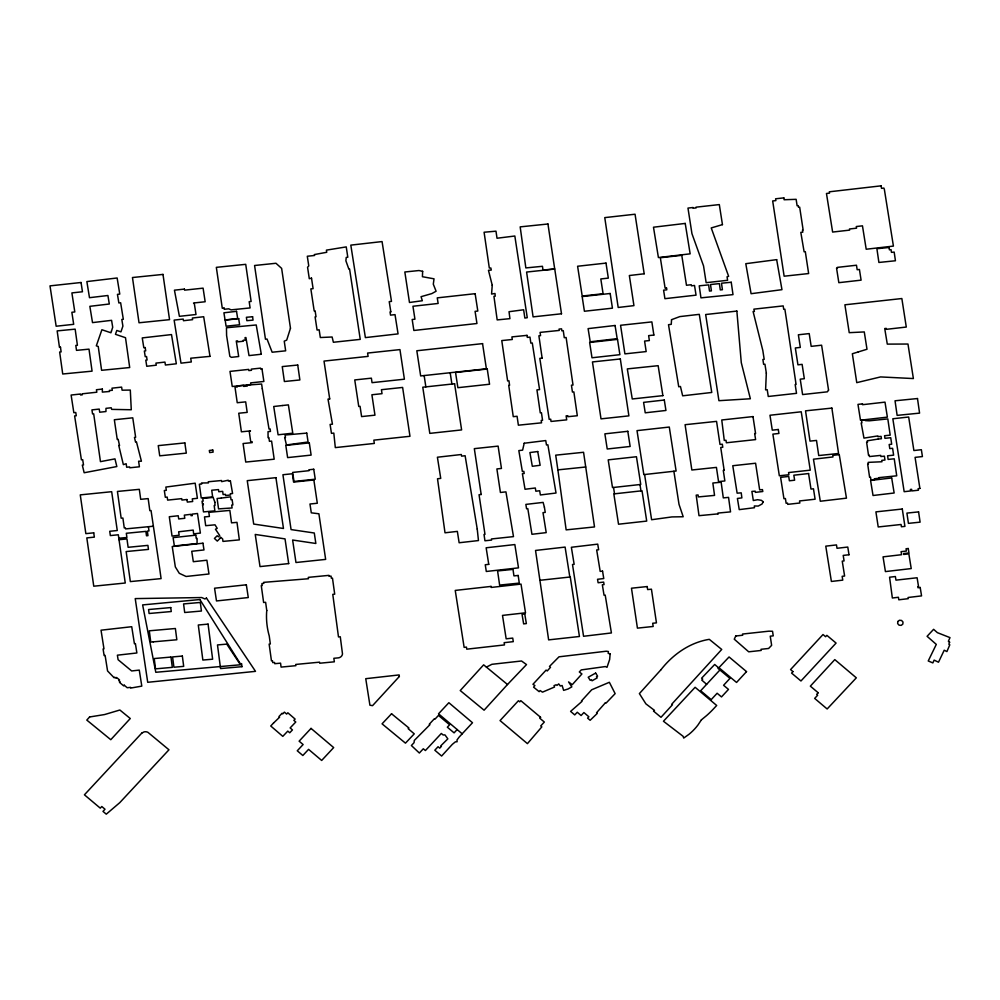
<?xml version="1.0" encoding="UTF-8"?>
<svg xmlns="http://www.w3.org/2000/svg" width="1000" height="1000" viewBox="0 0 1000 1000"><rect width="100%" height="100%" fill="white"/><g stroke="black" fill="none" stroke-linecap="round" stroke-linejoin="round"><path stroke-width="1.5" d="M507.5 684.5L484.087 710.2L460.238 690.55L483.65 664.837L507.5 684.5L526.512 664.575L521.525 660.987L491.912 664.3L486.413 667.113M457.15 729.562L454.087 732.862L447.35 727.2L449.613 724.788L438.462 715.425L434.963 719.175L434.412 718.713L429.275 724.225L429.875 724.737L414.312 740.438L414.05 742.675L411.388 745.525L419.35 753.025L423.312 748.775L425.4 750.537L441.325 733.462L443.125 734.975L444.95 734.887L447.837 738.85L440.775 745.85L441.4 746.375L439.738 748.15L438.062 746.737L434.825 750.212L441.613 756.038L452.337 744.35L455.4 741.825L457.125 741.75L456.987 739.975L459.225 737L472.5 722.725L448.862 702.712L438.525 713.812L462.2 733.812M706.637 684.312L700.675 690.75L711.213 699.625L717.125 693.25L721.488 696.925L728.487 689.4L723.587 685.288L729.963 678.388L718.012 668.388L718.562 667.8L714.7 664.475L701.612 678.175L702.7 679.1L701.762 680.075L706.637 684.312L719.887 670.025M614.525 493.825L613.837 493.913L618.525 524.212L646.712 521.087L642.025 490.775L614.525 493.825L613.538 487.463L612.5 487.575L608.2 459.862L636.45 456.737L640.75 484.45L613.538 487.463M673.875 471.262L643.838 474.613L637.013 430.637L669.287 427.05L676.112 471.025L673.875 471.262L679.013 504.35L683.2 516.75L671.9 516.925L651.612 519.725L644.587 474.525M540.288 580.25L570.262 576.987L579.438 636.487L548.638 639.875L535.538 550.45L565.1 547.087L569.825 577M557.875 469.875L566.15 529.875L594.513 526.938L583.562 452.287L555.712 455.163L557.875 469.875L585.712 467M153.225 526.237L125.562 528.913L125.412 527.825L124.262 527.938L122.888 518.038L121.163 518.2L117.425 491.45L139.312 489.338L140.7 499.325L148.162 498.6L149.838 510.662L151.05 510.55L159.675 568.438L161.088 578.612L130.338 581.587L126.15 551.562L148.463 549.4L147.912 545.375L128.125 547.3L126.962 538.938L119.05 539.712L118.85 538.25L126.912 537.475L126.325 533.275L145.887 531.375L146.5 535.788L147.975 535.638L147.338 531.087L148.988 530.938L148.4 526.7M639.975 484.525L640.962 490.9M450.175 372.738L451.9 384.062M424.137 375.562L425.863 386.887M102.35 389.075L102.35 392.1L109.537 391.488L109.375 390.375L112.312 390.337L111.975 388.175L121.613 387.113L122.088 390.188L130.3 390.062L131.275 409.75L111.675 409.375L111.213 407.762L105.975 408.35L105.95 411.538L99.712 412.225L99.225 409.087L91.938 409.888L92.562 413.95L93.688 413.812L100.45 461.637L114.975 458.875L116.838 466.55L84.162 472.75L82.3 465.075L83.513 464.963L82.688 459.675L81.412 459.825L74.625 415.925L76.275 415.737L75.763 412.5L73.838 412.713L71.112 395.05L80.487 394.012L80.638 395L82.287 394.812L82.137 393.825L96.825 392.212L96.438 389.725L102.35 389.075M422.65 271.325L422.413 276.712L434.025 278.825L433.3 284.175L436.1 291.238L431.775 293.612L421.05 296.688L422.337 300.738L409.475 302.488L404.837 271.988L418.988 270.538L422.65 271.325M766.325 373.1L765.6 389.875L767.212 389.7L768.263 396.475L796.525 393.338L795.175 384.588L796.075 384.475L786.325 318.663L784.862 309.188L783.713 309.312L783.188 305.9L753.863 309.163L754.425 311.45L753.1 311.525L762.825 350.538L764.188 359.338L762.875 359.487L763.625 364.338L764.938 364.2L766.325 373.1M671.538 319.688L671.263 324.325L668.5 324.7L678.737 386.775L680.45 386.5L682.663 395.812L711.762 392.463L699.287 314.35L679.8 316.6L671.538 319.688M492.238 285.25L491.575 294.05L495 293.5L495.213 296.188L493.938 296.312L497.175 319.913L509.938 318.65L509.025 311.712L523.625 309.775L524.85 318.05L527.263 317.7L514.837 236.012L497.025 238.238L495.975 231.175L484.087 232.237L489.312 268.012L490.863 268.012L491.262 270.062L488.462 270.312L492.238 285.25M897.8 621.538L897.65 623.575L899.062 625.163L901.213 625.363L902.837 624.075L903 622.038L901.575 620.462L899.425 620.25L897.8 621.538M610.15 653.863L609.637 659.55L607 667.325L605.438 666.55L581.275 669.912L579.312 671.963L581.912 673.962L572.25 684.688L568.575 681.912L571.825 686.875L568.05 689L563.638 690.375L562.112 685.512L560.325 686L558.737 683.913L556.975 685.387L556.2 684.75L554.05 685.612L554.538 687.025L542.5 692.15L540.1 690.562L539.138 691.65L533.587 687.15L534.888 685.537L532.95 684.287L546.1 670.1L547.25 670.95L550.5 667.3L549.487 666.438L559.012 656.812L606.2 651.225L608.387 651.5L608.2 653.363L610.15 653.863M524.2 443.237L522.612 450.138L518.825 450.6L522.362 471.525L523.85 471.35L524.2 473.488L522.388 473.713L525.025 489.263L535.312 487.987L535.862 491.225L539.663 490.75L540.375 494.963L556.025 493.025L547.875 444.8L546.475 444.975L545.737 440.562L524.2 443.237M290.475 328.25L286.712 340.1L284.237 341.163L285.663 350.825L272.15 352.225L267.013 339.012L265.462 339.212L254.575 265.5L275.963 263.275L281.637 268.375L290.475 328.25M111.475 331.05L110.925 332.775L101.9 329.738L96.312 345.838L98.238 346.488L101.6 370.3L129.7 367.537L125.5 337.7L115.463 334.312L116.8 330.462L120.95 331.863L122.9 326.1L121.812 319.462L123.325 319.288L120.638 302.762L118.863 302.962L117.45 294.375L119.775 294.088L117.137 277.987L86.862 281.575L89.488 297.688L107.912 295.5L109.3 304.012L89.85 306.325L92.513 322.612L111.575 320.337L112.713 327.25L111.475 331.05M949.6 642.188L948.863 644.212L949.788 644.825L946.912 651.575L944.212 650.212L938.5 662.212L934.137 660.113L932.85 662.913L928.238 660.975L936.3 644.4L927.087 636.312L933.612 629.325L937.375 632.65L950 637.625L948.375 641.275L949.6 642.188M878.138 439.062L867.312 440.8L867.513 442.125L866.612 442.225L868.512 455.25L869.237 455.175L869.438 456.55L880.725 455.387L880.888 456.512L884.388 456.15L884.963 460.037L881.775 460.363L881.975 461.75L868.162 462.375L868.413 464.062L867.675 464.137L869.613 477.325L870.537 477.225L870.962 480.087L874.463 479.725L874.312 478.762L879.038 478.275L878.938 477.638L896.725 475.812L894.237 458.8L888.125 459.425L887.588 455.788L893.612 455.163L892.613 448.312L889.775 448.6L889.175 444.5L891.688 444.237L890.738 437.713L884.938 438.325L884.562 435.725L890.188 435.15L887.812 418.913L869.275 420.812L865.413 420.613L865.312 419.913L861.55 420.312L861.925 422.875L861.175 422.95L863.962 438.113L877.85 435.925L877.962 436.7L881.087 436.388L881.425 438.725L878.138 439.062M735.775 635.988L734.262 639.2L748.713 651.812L761.2 650.45L761.025 649.3L768.612 648.475L771.637 645.337L770.238 636.175L773.238 635.862L772.537 631.275L768.875 631.175L742.513 634.05L742.688 635.237L735.775 635.988M763.238 501.775L762.038 504.012L758.238 506.062L754.312 505.962L754.488 507.713L739.237 509.625L737.412 498.45L741.875 497.887L741.225 492.85L737.125 493.162L732.775 465.725L755.588 463.237L759.663 489.888L762.438 489.588L762.812 491.512L755.337 492.362L755.188 491.163L751.888 491.413L753.312 500.525L757.562 499.712L761.325 500.3L763.238 501.775M701.413 719.837L697.875 725.125A57.525 54.05 14.5 0 1 688.988 734.3L683.725 738.05L683.075 736.287L663.45 721.237L695.113 687.288L716.688 705.475L713.825 708.55A108.8 102.238 14.5 0 1 706.612 715.562L701.413 719.837M828.55 390.1L827.387 391.825L802.6 394.562L800.225 379.175L804.325 378.713L802.113 364.363L797.938 364.825L795.337 347.962L800.312 347.413L798.363 334.787L809.2 333.587L811.175 346.362L821.612 345.2L828.55 390.1M124.225 685.2L123.688 685.9L119.513 682.375L120.1 681.7L118.825 680.662L119.5 679.887L116.562 677.487L115.938 678.2L114.712 677.212L114.125 677.763L107.562 670.95L105.113 655.413L104.125 655.525L103.088 648.962L103.975 648.863L101.025 630.2L131.725 626.712L134.412 643.7L135.4 643.6L136.875 652.975L117.387 655.188L118.1 659.712L131.662 670.962L139.262 670.1L141.8 686.112L130.625 688.088L130.512 687.362L127.2 687.725L124.225 685.2M141.713 733.175L84.425 794.812L100.275 808.15L101.788 806.513L105 809.225L102.987 811.4L106.275 814.163L119.763 802.663L168.962 749.788L147.887 732.3A5.425 5.1 14.5 0 0 143.975 731.938L141.713 733.175M605.5 702.65L596.55 712.75L597.263 713.425L590.138 720.275L587.6 718.125L588.862 716.775L583.9 712.55L581.1 715.525L577.263 712.25L574.738 714.912L570.6 711.388L581.95 701.438L581.487 700.938L591.688 689.775L609.362 682.288L615.138 693.637L606.087 703.088L605.5 702.65M89.6 716.975L86.8 720.088L110.787 739.7L130.275 718.525L119.875 710.013L104.6 714.55L89.6 716.975M660.95 669.737L639.388 693.6L645.9 703.863L654.5 710.4L653.487 711.062L661 717.312L672.463 704.737L671.787 704.163L721.725 649.45L709.287 639.338C689.812 642.513 672.95 654.388 660.95 669.737M399.363 676.462L372.537 705.675L369.913 705.188L365.75 678.688L399.125 674.925L399.363 676.462M792.95 671.6L791.587 673.1L800.962 680.987L836.075 643.075L826.875 635.35L825.6 636.712L823.012 634.538L790.562 669.587L792.95 671.6M818.175 692.75L816.663 694.4L817.638 695.225L814.663 698.413L827.15 708.975L856.325 677.825L834.788 659.613L810.35 686.15L818.175 692.75M746.525 671.612L736.55 682.45L718.913 667.675L729.062 656.963L746.525 671.612M540.575 717.3L539.75 718.188L544.338 722.05L540.725 725.938L541.825 726.875L527.425 743.637L500.05 720.588L518.425 700.725L519.738 701.825L520.812 700.675L540.575 717.3M311.038 728.4L299.125 741.175L303.113 744.538L297.262 750.788L302.838 755.5L308.575 749.362L321.675 760.45L333.675 747.575L311.038 728.4M391.55 713.763L382.062 723.838L405.462 743.15L414.25 733.85L408.188 728.688L408.875 727.962L391.55 713.763M273.538 723.025L270.738 725.987L282.8 736.363L287.787 731.112L289.738 732.775L292.45 729.912L290.138 727.925L295.775 722L293.863 720.387L295.113 719.075L287.838 712.8L286.65 714.062L284.4 712.15L282.762 713.863L282.087 713.263L278.988 716.513L279.562 717.25L273.538 723.025M220.138 538.288L217.3 541.1L214.438 538.45L217.175 535.763L218.388 536.775L219.7 535.5L215.463 529.237L217.2 528.35L215.012 524.825L205.688 525.688L204.5 516.912L209.4 516.462L208.85 512.35L229.862 510.412L231.537 522.85L236.988 522.35L239.35 539.875L222.963 541.4L222.625 538.913L220.45 537.062L220.138 538.288M206.45 598.075L204.938 598.962L201.688 597.55L135.225 598.6L147.713 682.3L255.512 671.35L206.45 598.075M595.638 673.088L588.225 677.237L590.2 680.325L591.35 679.675L592.05 680.775L597.188 677.9L596.462 676.775L597.6 676.15L595.638 673.088M858.188 351.962L852.35 353.75L856.762 382.65L880.562 376.925L913.388 378.562L907.975 344.038L887.288 344.113L884.725 328.537L886.213 328.375L886.35 329.325L906.287 327.05L901.85 298.538L844.9 304.8L849.225 332.663L864.275 331.938L867 349.25L858.188 351.962M722.45 224.625L711.237 227.938L728.637 276.325L727.062 276.788L727.6 280.287L706.15 282.688L703.538 265.9L691.95 233.675L687.975 208.088L693.025 207.512L693.138 208.238L696.137 207.913L696.012 207.175L719.312 204.587L722.45 224.625M311.512 278.15L309.3 278.712L307.562 267.262L308.762 265.925L307.3 256.25L314.538 255.487L314.387 254.562L326.737 252.288L326.413 250.138L346.238 246.9L347.8 257.238L346.238 257.413L345.887 260.8L348.862 269.113L349.588 269.025L360.25 339.375L333.387 342.262L332.113 337L320.325 337.525L319.163 329.812L317.075 330.037L315.087 316.887L316.025 316.788L315.125 310.85L314.188 310.95L310.85 288.9L313.1 288.65L311.512 278.15M119.488 445.35L118.763 445.5L123.362 464.637L126.163 463.725L126.675 467.238L129.637 466.938L129.775 467.788L139.412 466.788L138.6 461.213L141.412 461.213L136.463 441.9L135.538 442.1L134.475 437.425L135.638 437.287L132.762 417.825L114.338 419.738L117.238 439.438L118.175 439.338L119.488 445.35M477.238 529.062L478.462 540.562L459.137 542.75L457.35 531.388L445.012 532.8L437.512 478.762L440.737 478.387L437.4 457.225L461.312 454.513L461.562 456.138L465.125 455.737L477.238 529.062M192.3 515.5L191.05 515.7L190.837 514.325L184.325 515.125L184.788 518.3L178.713 518.95L178.225 515.763L169.3 516.737L172.037 536.1L179.15 535.225L178.637 531.8L193.188 530.087L193.65 533.875L200.387 533.088L197.488 513.5L192.113 514.125L192.3 515.5M212.75 450.025L209.312 450.487L209.688 452.575L213.137 452.113L212.75 450.025M776.663 259.65L745.788 263.688L751.087 293.7L781.963 289.675L776.663 259.65M537.737 451.538L529.9 452.55L532.312 466.287L540.138 465.275L537.737 451.538M544.388 507.125L543.112 502.4L525.862 504.4L526.575 508.8L527.812 508.65L531.938 534.288L546.213 532.625L543 512.65L545.237 512.388L544.388 507.125M524.75 613.975L522.038 614.3L523.65 623.9L526.362 623.575L524.75 613.975M390.825 311.85L390.025 311.938L390.525 315.138L395.025 314.637L398.062 333.888L365.387 337.6L350.812 245.125L382.062 241.575L391.488 301.388L389.225 301.637L390.825 311.85M602.55 571.125L600.188 571.4L596.675 549.975L598.65 549.738L597.725 544.138L571.362 547.275L574.15 564.312L572.5 564.513L583.562 636.275L611.413 632.95L605.2 595.087L604.05 595.225L602.337 584.788L604.062 584.587L603.65 582.1L598.112 582.75L597.537 579.288L603.763 578.55L602.55 571.125M920.188 587.475L917.962 587.737L917.8 586.688L918.55 586.613L917.1 577.762L895.975 580.15L895.375 576.525L889.575 577.212L892.35 598L898.4 597.275L898.812 599.8L908.238 598.675L908.05 597.5L921.562 595.887L920.188 587.475M685.225 223.425L653.487 227.213L658.413 257.55L690.15 253.837L685.225 223.425M837.438 268.087L836.562 268.188L838.838 282.675L861.1 280.15L859.425 269.475L857.175 269.725L856.475 265.225L837.325 267.387L837.438 268.087M891.688 477.95L870.575 480.45L873.037 495.5L894.15 493L891.688 477.95M644.188 273.788L629.35 275.525L633.938 305.637L618.188 307.475L604.763 217.613L635.05 214.225L644.188 273.788M261.3 354.237L249.013 355.6L245.912 337.55L245.037 337.65L245.413 340.012L243.238 340.262L243.388 341.225L237.763 341.85L237.613 340.863L236.262 341L238.688 356.525L231.375 357.337L229.838 356.337L226.588 335.438L226.462 327.75L256.225 324.975L261.3 354.237M778.3 429.487L772.288 430.163L769.975 415.25L801.237 411.788L810.263 470.15L788.562 472.562L788.9 474.738L779.338 475.788L772.887 434.125L778.925 433.462L778.3 429.487M839.262 454.613L832.788 455.375L832.987 456.95L813.462 459.2L820.3 501.238L846.462 498.162L839.262 454.613M908.238 548.513L906.05 548.763L906.413 551.05L901.075 551.675L901.562 554.7L883.05 556.862L885.425 571.587L911.225 568.575L908.85 553.85L903.7 554.45L903.562 553.587L908.962 552.95L908.238 548.513M881.112 185.837L829.312 191.8L829.525 193.137L826.462 193.487L832.625 232.062L849.638 230.113L849.463 229L856.55 228.175L856.287 226.537L862.463 225.837L866.2 249.237L893.413 246.088L884.362 189.375L883.863 188.075L881.513 188.35L881.112 185.837M236.525 311.337L223.912 312.8L225.062 319.988L237.675 318.525L236.525 311.337M145.188 347.55L143.812 347.713L142.25 337.912L171.5 334.575L176.337 363.775L165.413 365.025L164.938 362.088L155.938 363.113L156.263 365.188L146.762 366.275L145.787 360.15L147.1 360L146.55 356.538L145.238 356.688L144.338 351.012L145.7 350.85L145.188 347.55M666.525 288L665.113 288.163L660.337 257.75L681.775 255.325L686.475 285.262L691.225 284.725L691.4 285.825L694.525 285.475L696.05 295.15L664.912 298.675L663.587 290.175L666.812 289.812L666.525 288M209.988 356.362L190.712 358.212L191.312 361.975L180.987 363.162L174.137 320.112L183.2 319.062L183.463 320.712L192.613 319.662L192.35 318.025L203.688 316.725L209.988 356.362M615.062 325.487L588.1 328.625L590.212 341.788L617.175 338.663L615.062 325.487M849 554.75L843.2 555.413L844.075 560.925L842.237 561.138L844.613 576.038L842.15 576.312L842.763 580.138L831.388 581.45L825.775 546.15L836.475 544.925L837.013 548.288L847.775 547.05L849 554.75M664.3 400.025L643.587 402.375L645.238 412.812L665.938 410.462L664.3 400.025M862.463 403.875L857.975 404.387L860.475 420.213L887.375 417.137L885 402.137L862.588 404.688L862.463 403.875M919.887 488.425L918.15 488.625L918.4 490.213L911.862 490.938L911.612 489.325L910.362 489.45L910.6 490.962L904.163 491.688L892.837 418.762L908.675 417.013L913.888 450.538L921.363 449.712L922.425 456.562L915.075 457.375L919.887 488.425M488.75 564.35L485.25 564.75L486.3 571.475L518.5 567.863L514.85 544.562L486.15 547.788L488.75 564.35M282.425 405.525L273.725 406.5L278.1 434.8L292.775 433.175L288.387 404.875L282.425 405.525M808.575 473.55L793.838 475.2L794.625 480.2L789.388 480.788L788.713 476.438L780.6 477.337L783.938 498.7L785.4 498.537L786.137 503.263L787.562 503.113L787.75 504.35L799.862 503L799.538 500.95L815.1 499.212L813.475 488.787L810.987 489.062L808.575 473.55M491.062 586.413L455.238 590.425L464.137 647.375L466.45 647.113L466.775 649.175L504.487 644.925L504.137 642.675L513.288 641.65L512.725 638.088L506.163 638.825L502.5 615.4L525.513 612.812L521.013 584.087L491.225 587.438L491.062 586.413M606 263.1L577.6 266.25L582.2 296.038L603.088 293.725L600.812 278.95L608.325 278.113L606 263.1M475.138 293.688L437.262 297.863L438.137 303.463L412.95 306.25L414.938 319.2L412.175 319.5L413.862 330.475L476.95 323.512L475.075 311.35L477.812 311.05L475.138 293.688M610.175 293.488L582.15 296.575L584.412 311.25L612.438 308.163L610.175 293.488M736.862 311.087L705.662 314.525L718.925 400.688L750.362 398.762L741.287 362.675L736.862 311.087M617.513 339.375L589.637 342.475L592 357.775L619.888 354.675L617.513 339.375M627.8 431.3L604.875 433.85L607.225 449L630.15 446.463L627.8 431.3M783.838 197.887L775.6 198.787L775.875 200.6L772.675 200.95L784.137 276.2L808.637 273.55L805.312 251.663L804.112 251.788L800.812 232.375L802.8 232.162L802.487 230.113L803.15 230.05L799.663 207.15L798.5 207.275L798.25 205.637L797.113 205.763L796.125 199.325L784.125 199.75L783.838 197.887M81.05 282.5L50 285.875L56.15 326.225L73.688 324.325L71.862 312.275L74.8 311.95L71.9 292.913L82.463 291.762L81.05 282.5M184.412 289.1L174.438 290.175L179.4 316.325L196 314.513L194.4 304L193.538 303.012L205.162 301.75L203.088 288.15L184.575 290.15L184.412 289.1M561.5 313.775L533.088 316.875L526.6 272.05L554.75 269.05L561.5 313.775M482.55 343.625L416.825 350.763L420.662 375.938L486.388 368.8L482.55 343.625M262 368.975L260.738 369.113L260.587 368.137L251.3 369.125L251.475 370.3L248.837 370.575L248.663 369.4L229.988 371.4L232.25 386.488L250.9 384.5L250.662 382.887L263.875 381.463L262 368.975M653.863 335.062L648.625 335.625L649.362 340.562L644.587 341.075L646.175 351.575L624.913 353.875L620.562 325.275L651.862 321.9L653.863 335.062M262.3 388.762L269.025 429.025L270.113 428.913L270.475 431.413L268.038 431.662L268.062 437.7L268.9 437.612L269.425 441.312L271.588 441.1L274.188 459.2L245.738 462.062L243.088 443.537L252.213 442.625L252.075 441.662L250.725 441.8L249.25 431.55L250.5 430.9L241.4 431.812L238.738 413.237L247.188 412.388L245.675 401.875L237.237 402.725L235 387.163L237.35 386.925L237.225 386.025L243.55 385.387L243.7 386.413L247.312 386.05L247.175 385.1L261.613 384.025L262.3 388.762M487.25 369.025L455.55 372.463L457.875 387.688L489.562 384.237L487.25 369.025M454.588 383.762L422.775 387.212L429.812 433.375L461.613 429.913L454.588 383.762M329.712 398.938L328.013 399.113L332.45 424.188L330.112 424.438L331.45 433.35L333.812 433.088L335.312 447.6L374.325 443.438L373.837 440.15L409.975 436.287L402.625 387.438L381.425 389.7L382.025 393.675L371.9 394.762L374.963 415.163L361.6 416.587L360.05 406.312L358.75 406.463L354.75 379.938L371.375 378.162L372.05 382.663L404.4 379.2L399.95 349.6L367.6 353.062L368.1 356.375L324.012 361.087L329.712 398.938M306.75 433.113L285.087 435.012L285.462 437.5L284.675 437.575L286.462 444.963L308.087 442L306.75 433.113M662.875 395.637L632.263 398.975L627.312 368.9L658.15 365.688L662.875 395.637M752.987 416.587L721.762 419.988L724.275 440.438L725.987 440.25L726.375 442.775L755.6 439.6L754.675 433.587L755.575 433.5L752.987 416.587M313.738 469.25L308.863 469.787L309 470.675L292.625 472.438L294 481.475L315.25 479.188L313.738 469.25M214.963 502.375L214.963 505.562L214.188 505.625L214.887 510.863L203.487 511.912L202.525 504.762L203.375 504.688L203.225 503.575L202.375 503.663L202.05 501.225L203.15 501.112L202.787 498.387L213.15 497.425L214.963 502.375M481.188 494.5L479.05 494.738L484.988 534.375L484.012 534.462L484.95 540.775L491.587 540.075L491.425 538.962L513.488 536.613L505.938 491.875L500.412 492.463L496.887 468.938L501.463 468.45L498.113 446.112L474.325 448.65L481.188 494.5M724.15 470.337L723.288 470.425L724.862 480.95L718.55 481.625L716.425 467.4L691.85 470L685.088 424.7L716.562 421.375L720 444.45L722.325 444.212L722.775 447.262L720.738 447.475L724.15 470.337M195.75 535.163L173.1 537.638L174.375 546L197.062 543.525L197.087 538.375L196.262 538.462L195.75 535.163M202.95 543.212L172.237 546.538L175.338 566.925L179.288 573.312L186.088 576.475L208.975 573.987L206.887 560.225L193.325 561.7L191.737 551.275L203.988 549.95L202.95 543.212M902.288 509.025L875.913 511.875L878.213 526.962L901.062 524.487L901.413 526.75L904.925 526.375L902.288 509.025M266.762 610.513L266.588 612.7A79.188 74.412 14.5 0 0 269.25 635.962L270.338 643.975L269.137 644.087L271.462 660.888L272.5 660.775L272.762 662.613L274.575 662.45L274.762 663.7L280.55 663.15L281.087 667.1L295.887 665.675L295.712 664.45L319.575 662.163L319.713 663.225L334.35 661.812L333.85 658.288L338.625 657.837A5.012 4.713 14.5 0 0 342.5 653.962L340.275 636.763L338.488 636.938L332.775 594.362L334.712 594.175L332.475 578.125L331.337 578.237L331.05 576.112L329.075 576.3L328.938 575.363L308.288 577.362L308.475 578.737L263.663 582.35L263.812 583.375L261.925 583.55L262.2 585.538L261.275 585.625L263.625 602.5L265.625 602.312L266.762 610.513M620.325 358.963L592.45 361.938L601.013 418.862L628.888 415.863L620.325 358.963M246.35 584.8L214.562 588.212L216.488 600.95L248.275 597.55L246.35 584.8M238.7 318.663L225.175 320.087L226.075 326.2L239.613 324.775L238.7 318.663M309.3 442.9L285.8 445.387L287.625 457.6L311.125 455.1L309.3 442.9M275.925 477.663L247.25 480.662L253.7 524.062L283.475 528.475L275.925 477.663M313.85 479.963L293.587 482.088L292.375 473.75L282.925 474.738L291.075 529.587L314.288 533.013L315.85 543.475L292.625 540.025L295.963 562.513L325.65 559.4L318.9 513.787L311.288 512.825L309.975 504.012L317.312 503.25L313.85 479.963M186.938 499.525L181.925 500.05L181.725 498.638L167.65 500.112L167.2 497.075L165.325 497.275L164.325 490.525L166.325 490.312L165.85 487.062L195.175 483.2L197.4 498.312L192.288 498.85L192.675 501.525L187.325 502.088L186.938 499.525M288.688 563.587L260.012 566.587L255.238 534.45L285.025 538.888L288.688 563.587M647.188 586.55L631.475 588.212L637.425 628.138L653.175 626.475L652.7 623.263L656.45 622.863L651.438 589.188L647.638 589.575L647.188 586.55M547.95 224L520.175 226.875L525.85 267.925L542.45 266.3L543 270.062L554.7 268.938L547.95 224M224.075 308.075L222.288 308.263L216.337 267.35L245.725 264.337L251.125 301.475L249.188 301.663L250.1 307.925L231.125 309.862L228.713 308.812L224.237 309.275L224.075 308.075M542.125 358.125L539.812 358.363L549.2 419.363L550.712 419.212L551.025 421.45L566.712 419.85L566.125 415.863L567.762 415.7L567.9 416.7L577.312 415.737L573.862 391.912L572.438 392.05L571.438 385.188L573.013 385.037L566.125 337.512L564.275 337.688L563.263 330.662L561.85 330.812L561.562 328.837L559.05 329.087L559.237 330.438L540.087 332.4L540.562 335.625L538.888 335.8L542.125 358.125M831.875 408.1L805.537 410.838L810 441.112L816.5 440.438L818.725 455.55L838.562 453.488L831.875 408.1M918.587 511.887L906.912 513.1L908.425 523.362L920.1 522.15L918.587 511.887M162.987 274.413L132.463 277.525L139.025 322.775L169.55 319.662L162.987 274.413M889.075 247.475L876.9 248.725L878.9 262.462L895.438 260.763L894.175 252.087L891.45 252.362L891.05 249.662L889.412 249.838L889.075 247.475M527.013 335.363L511.912 336.9L512.288 339.5L501.775 340.575L507.625 380.938L508.938 380.8L509.588 385.238L508.725 385.325L513.263 416.662L517.075 416.275L518.375 425.188L541.55 422.825L541.2 420.438L542.55 420.3L541.45 412.738L540.275 412.863L536.938 389.888L539.575 389.613L532.288 342.987L530.85 343.137L529.975 337.113L527.312 337.388L527.013 335.363M184.838 442.912L158.25 445.625L159.725 455.825L186.312 453.125L184.838 442.912M93.725 532.837L85.85 533.638L80.262 494.875L111.675 491.7L117.263 530.525L109.725 531.287L110.35 535.575L118.312 534.775L125.262 583.013L93.763 586.2L86.812 537.9L94.338 537.137L93.725 532.837M518.188 575.462L513.938 575.887L513 569.388L497.587 570.95L499.625 585.087L519.275 583.1L518.188 575.462M731.237 282.25L721.488 283.225L722.425 289.713L720.288 289.925L719.388 283.625L710.5 284.525L711.413 290.875L709.5 291.062L708.612 284.887L699.225 285.825L700.95 297.85L733 294.625L731.237 282.25M297.738 365.037L282.25 366.587L284.387 381.512L299.875 379.963L297.738 365.037M917.487 398.537L895.037 400.788L897.125 415.375L919.575 413.125L917.487 398.537M221.337 498.075L217.087 498.5L218.562 508.888L232.1 507.962L231.688 505.062L232.887 504.95L232.138 499.675L231.05 499.787L230.625 496.838L221.337 498.075M60.475 347.225L59.462 347.325L57.162 330.9L75.15 329.15L77.412 345.275L75.812 345.438L76.5 350.363L89 349.15L92.075 371.15L62.725 374L59.65 352.025L61.125 351.887L60.475 347.225M230.387 480.9L228.35 481.1L228.225 480.225L221.675 481.637L221.525 480.525L208.275 481.763L208.425 482.9L201.513 482.987L201.65 484.025L199.35 484.237L201.225 497.987L212.638 496.925L211.737 490.225L218.5 489.588L218.787 491.725L222.675 491.362L223.1 494.562L225.463 494.338L225.613 495.475L230.5 495.012L230.312 493.713L232.587 493.5L230.387 480.9M718.012 513.875L699 515.675L696.188 495.138L698.075 494.963L698.35 496.925L714.55 495.4L712.85 483.013L721.15 482.238L723.3 497.887L728.55 497.388L730.537 511.875L717.9 513.075L718.012 513.875M199.887 599.538L142.625 604.913L155.8 672.288L240.925 664.725L199.887 599.538M153.275 641.838L150.75 642.075L149.288 630.812L175.375 628.5L176.838 639.763L153.275 641.838M252.587 316.737L246.4 317.288L246.85 320.675L253.038 320.112L252.587 316.737M200.325 602.45L183.575 603.925L184.7 612.5L201.425 611.025L200.325 602.45M170.75 607.575L148.575 609.538L149.088 613.5L171.262 611.538L170.75 607.575M208.075 624.125L198.287 625L202.85 660.05L212.638 659.2L208.075 624.125M170.975 657.062L154.213 658.55L155.55 668.85L172.312 667.362L170.975 657.062M182.35 656.062L172.575 656.925L173.925 667.225L183.688 666.363L182.35 656.062M241.988 666.675L220.562 668.562L217.488 644.938L226.775 644.125L239.812 663.8L241.588 663.65L241.988 666.675"/></g></svg>
